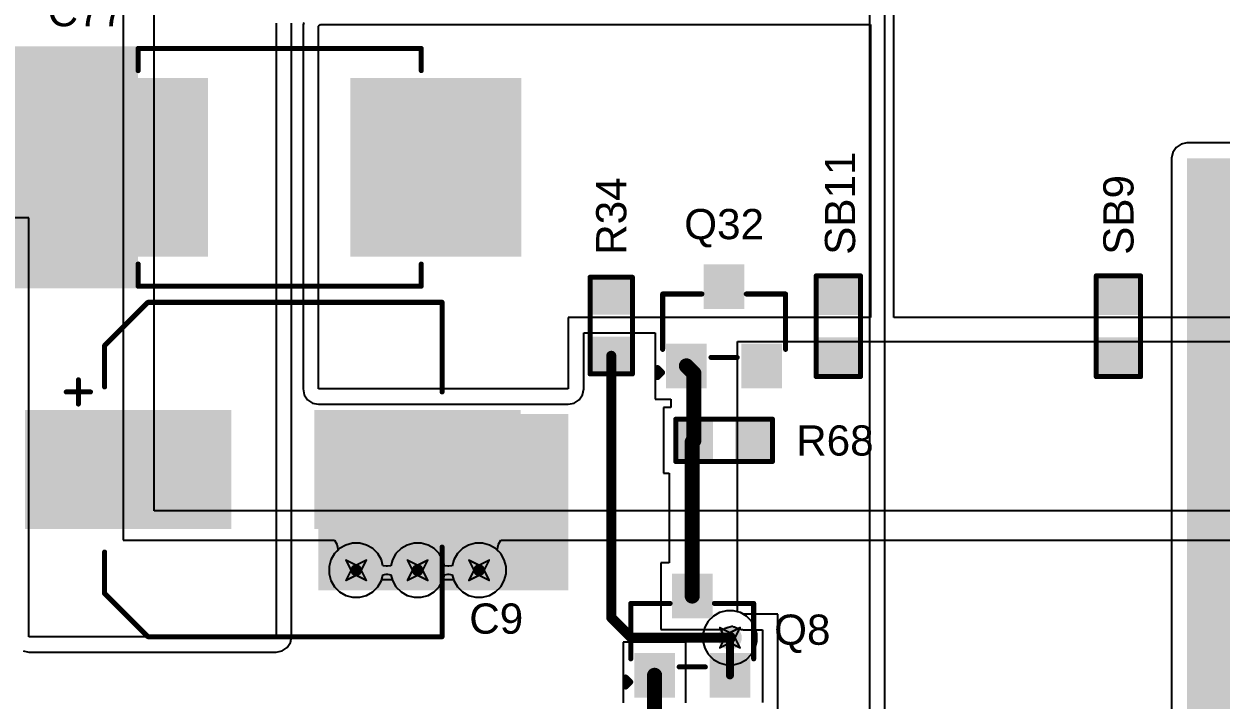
# Model space of a CAD drawing. Header units: inches. Extents: x -36 to 349, y -11 to 240.
# Drawn here: x 92.28 to 122.46, y 3.02 to 20.07 of the extents above; entities that cross this region are included whole.
import ezdxf

# ---------------------------------------------------------------- set-up
doc = ezdxf.new("R2010")
doc.units = ezdxf.units.IN
for name, color, linetype in [('Bottom Layer', 5, 'Continuous'), ('Drill Drawing', 1, 'Continuous'), ('Layer 1', 16, 'Continuous'), ('Layer 2', 76, 'Continuous'), ('Top Layer', 1, 'Continuous'), ('Top Overlay', 2, 'Continuous'), ('Top Paste', 8, 'Continuous'), ('Top Solder', 216, 'Continuous'), ('Via Holes', 16, 'Continuous')]:
    doc.layers.add(name, color=color, linetype=linetype)
doc.styles.add('Arial', font='', dxfattribs={"height": 0.2})
doc.styles.get('Arial').set_extended_font_data('Arial')

# ---------------------------------------------------------------- blocks, each defined once
blk = doc.blocks.new('SOT_23_113')
at = {"layer": 'Top Layer'}
for points in [[(-0.41, 1.46), (0.41, 1.46), (0.41, 0.54), (-0.41, 0.54)], [(-1.36, -0.54), (-0.54, -0.54), (-0.54, -1.46), (-1.36, -1.46)], [(0.54, -0.54), (1.36, -0.54), (1.36, -1.46), (0.54, -1.46)]]:
    blk.add_hatch(color=1, dxfattribs=at).paths.add_polyline_path(points)
at = {"layer": 'Top Paste'}
for points in [[(-0.41, 1.46), (0.41, 1.46), (0.41, 0.54), (-0.41, 0.54)], [(-1.36, -0.54), (-0.54, -0.54), (-0.54, -1.46), (-1.36, -1.46)], [(0.54, -0.54), (1.36, -0.54), (1.36, -1.46), (0.54, -1.46)]]:
    blk.add_hatch(color=8, dxfattribs=at).paths.add_polyline_path(points)
at = {"layer": 'Top Solder'}
for points in [[(-0.512, 1.562), (0.512, 1.562), (0.512, 0.438), (-0.512, 0.438)], [(-1.462, -0.438), (-0.438, -0.438), (-0.438, -1.562), (-1.462, -1.562)], [(0.438, -0.438), (1.462, -0.438), (1.462, -1.562), (0.438, -1.562)]]:
    blk.add_hatch(color=216, dxfattribs=at).paths.add_polyline_path(points)
at = {"layer": 'Top Overlay'}
for points in [[(-1.549, 0.813, 0.127, 0.127, 0), (-0.559, 0.813, 0.127, 0.127, 0)], [(-1.549, -0.584, 0.127, 0.127, 0), (-1.549, 0.813, 0.127, 0.127, 0)], [(0.559, 0.813, 0.127, 0.127, 0), (1.549, 0.813, 0.127, 0.127, 0)], [(1.549, -0.584, 0.127, 0.127, 0), (1.549, 0.813, 0.127, 0.127, 0)], [(-0.33, -0.787, 0.127, 0.127, 0), (0.33, -0.787, 0.127, 0.127, 0)], [(-1.676, -1.295, 0.127, 0.127, 0), (-1.676, -1.041, 0.127, 0.127, 0)], [(-1.676, -1.041, 0.127, 0.127, 0), (-1.549, -1.168, 0.127, 0.127, 0)], [(-1.676, -1.295, 0.127, 0.127, 0), (-1.549, -1.168, 0.127, 0.127, 0)]]:
    blk.add_lwpolyline(points, format="xyseb", dxfattribs=at)
for points in [[(-1.581, 0.813, 0.0635, 0.0635, 1), (-1.518, 0.813, 0.0635, 0.0635, 1)], [(-1.581, 0.813, 0.0635, 0.0635, 1), (-1.518, 0.813, 0.0635, 0.0635, 1)], [(-0.591, 0.813, 0.0635, 0.0635, 1), (-0.527, 0.813, 0.0635, 0.0635, 1)], [(0.527, 0.813, 0.0635, 0.0635, 1), (0.591, 0.813, 0.0635, 0.0635, 1)], [(1.518, 0.813, 0.0635, 0.0635, 1), (1.581, 0.813, 0.0635, 0.0635, 1)], [(1.518, 0.813, 0.0635, 0.0635, 1), (1.581, 0.813, 0.0635, 0.0635, 1)], [(-1.581, -0.584, 0.0635, 0.0635, 1), (-1.518, -0.584, 0.0635, 0.0635, 1)], [(1.518, -0.584, 0.0635, 0.0635, 1), (1.581, -0.584, 0.0635, 0.0635, 1)], [(-0.362, -0.787, 0.0635, 0.0635, 1), (-0.298, -0.787, 0.0635, 0.0635, 1)], [(0.298, -0.787, 0.0635, 0.0635, 1), (0.362, -0.787, 0.0635, 0.0635, 1)], [(-1.708, -1.041, 0.0635, 0.0635, 1), (-1.645, -1.041, 0.0635, 0.0635, 1)], [(-1.708, -1.041, 0.0635, 0.0635, 1), (-1.645, -1.041, 0.0635, 0.0635, 1)], [(-1.581, -1.168, 0.0635, 0.0635, 1), (-1.518, -1.168, 0.0635, 0.0635, 1)], [(-1.581, -1.168, 0.0635, 0.0635, 1), (-1.518, -1.168, 0.0635, 0.0635, 1)], [(-1.708, -1.295, 0.0635, 0.0635, 1), (-1.645, -1.295, 0.0635, 0.0635, 1)], [(-1.708, -1.295, 0.0635, 0.0635, 1), (-1.645, -1.295, 0.0635, 0.0635, 1)]]:
    blk.add_lwpolyline(points, format="xyseb", close=True, dxfattribs=at)
blk = doc.blocks.new('S______B______169')
at = {"layer": 'Top Layer'}
for points in [[(-1.143, -0.445), (-1.143, 0.445), (-0.381, 0.445), (-0.381, -0.445)], [(0.381, -0.445), (0.381, 0.445), (1.143, 0.445), (1.143, -0.445)]]:
    blk.add_hatch(color=1, dxfattribs=at).paths.add_polyline_path(points)
at = {"layer": 'Top Paste'}
for points in [[(-1.143, -0.445), (-1.143, 0.445), (-0.381, 0.445), (-0.381, -0.445)], [(0.381, -0.445), (0.381, 0.445), (1.143, 0.445), (1.143, -0.445)]]:
    blk.add_hatch(color=8, dxfattribs=at).paths.add_polyline_path(points)
at = {"layer": 'Top Solder'}
for points in [[(-1.245, -0.546), (-1.245, 0.546), (-0.279, 0.546), (-0.279, -0.546)], [(0.279, -0.546), (0.279, 0.546), (1.245, 0.546), (1.245, -0.546)]]:
    blk.add_hatch(color=216, dxfattribs=at).paths.add_polyline_path(points)
at = {"layer": 'Top Overlay'}
for points in [[(1.27, 0.559, 0.127, 0.127, 0), (-1.27, 0.559, 0.127, 0.127, 0)], [(-1.27, -0.559, 0.127, 0.127, 0), (-1.27, 0.559, 0.127, 0.127, 0)], [(1.27, -0.559, 0.127, 0.127, 0), (1.27, 0.559, 0.127, 0.127, 0)], [(1.27, -0.559, 0.127, 0.127, 0), (-1.27, -0.559, 0.127, 0.127, 0)]]:
    blk.add_lwpolyline(points, format="xyseb", dxfattribs=at)
for points in [[(-1.302, 0.559, 0.0635, 0.0635, 1), (-1.238, 0.559, 0.0635, 0.0635, 1)], [(-1.302, 0.559, 0.0635, 0.0635, 1), (-1.238, 0.559, 0.0635, 0.0635, 1)], [(1.238, 0.559, 0.0635, 0.0635, 1), (1.302, 0.559, 0.0635, 0.0635, 1)], [(1.238, 0.559, 0.0635, 0.0635, 1), (1.302, 0.559, 0.0635, 0.0635, 1)], [(-1.302, -0.559, 0.0635, 0.0635, 1), (-1.238, -0.559, 0.0635, 0.0635, 1)], [(-1.302, -0.559, 0.0635, 0.0635, 1), (-1.238, -0.559, 0.0635, 0.0635, 1)], [(1.238, -0.559, 0.0635, 0.0635, 1), (1.302, -0.559, 0.0635, 0.0635, 1)], [(1.238, -0.559, 0.0635, 0.0635, 1), (1.302, -0.559, 0.0635, 0.0635, 1)]]:
    blk.add_lwpolyline(points, format="xyseb", close=True, dxfattribs=at)
blk = doc.blocks.new('S______B______171')
at = {"layer": 'Top Layer'}
for points in [[(-1.143, -0.445), (-1.143, 0.445), (-0.381, 0.445), (-0.381, -0.445)], [(0.381, -0.445), (0.381, 0.445), (1.143, 0.445), (1.143, -0.445)]]:
    blk.add_hatch(color=1, dxfattribs=at).paths.add_polyline_path(points)
at = {"layer": 'Top Paste'}
for points in [[(-1.143, -0.445), (-1.143, 0.445), (-0.381, 0.445), (-0.381, -0.445)], [(0.381, -0.445), (0.381, 0.445), (1.143, 0.445), (1.143, -0.445)]]:
    blk.add_hatch(color=8, dxfattribs=at).paths.add_polyline_path(points)
at = {"layer": 'Top Solder'}
for points in [[(-1.245, -0.546), (-1.245, 0.546), (-0.279, 0.546), (-0.279, -0.546)], [(0.279, -0.546), (0.279, 0.546), (1.245, 0.546), (1.245, -0.546)]]:
    blk.add_hatch(color=216, dxfattribs=at).paths.add_polyline_path(points)
at = {"layer": 'Top Overlay'}
for points in [[(-1.27, 0.559, 0.127, 0.127, 0), (1.27, 0.559, 0.127, 0.127, 0)], [(-1.27, 0.559, 0.127, 0.127, 0), (-1.27, -0.559, 0.127, 0.127, 0)], [(1.27, 0.559, 0.127, 0.127, 0), (1.27, -0.559, 0.127, 0.127, 0)], [(-1.27, -0.559, 0.127, 0.127, 0), (1.27, -0.559, 0.127, 0.127, 0)]]:
    blk.add_lwpolyline(points, format="xyseb", dxfattribs=at)
for points in [[(-1.302, 0.559, 0.0635, 0.0635, 1), (-1.238, 0.559, 0.0635, 0.0635, 1)], [(-1.302, 0.559, 0.0635, 0.0635, 1), (-1.238, 0.559, 0.0635, 0.0635, 1)], [(1.238, 0.559, 0.0635, 0.0635, 1), (1.302, 0.559, 0.0635, 0.0635, 1)], [(1.238, 0.559, 0.0635, 0.0635, 1), (1.302, 0.559, 0.0635, 0.0635, 1)], [(-1.302, -0.559, 0.0635, 0.0635, 1), (-1.238, -0.559, 0.0635, 0.0635, 1)], [(-1.302, -0.559, 0.0635, 0.0635, 1), (-1.238, -0.559, 0.0635, 0.0635, 1)], [(1.238, -0.559, 0.0635, 0.0635, 1), (1.302, -0.559, 0.0635, 0.0635, 1)], [(1.238, -0.559, 0.0635, 0.0635, 1), (1.302, -0.559, 0.0635, 0.0635, 1)]]:
    blk.add_lwpolyline(points, format="xyseb", close=True, dxfattribs=at)
blk = doc.blocks.new('R___0603_238')
at = {"layer": 'Top Layer'}
for points in [[(-0.381, 0.445), (-0.381, -0.444), (-1.143, -0.444), (-1.143, 0.445)], [(1.143, 0.445), (1.143, -0.444), (0.381, -0.444), (0.381, 0.445)]]:
    blk.add_hatch(color=1, dxfattribs=at).paths.add_polyline_path(points)
at = {"layer": 'Top Paste'}
for points in [[(-0.381, 0.445), (-0.381, -0.444), (-1.143, -0.444), (-1.143, 0.445)], [(1.143, 0.445), (1.143, -0.444), (0.381, -0.444), (0.381, 0.445)]]:
    blk.add_hatch(color=8, dxfattribs=at).paths.add_polyline_path(points)
at = {"layer": 'Top Solder'}
for points in [[(-0.279, 0.546), (-0.279, -0.546), (-1.245, -0.546), (-1.245, 0.546)], [(1.245, 0.546), (1.245, -0.546), (0.279, -0.546), (0.279, 0.546)]]:
    blk.add_hatch(color=216, dxfattribs=at).paths.add_polyline_path(points)
at = {"layer": 'Top Overlay'}
for points in [[(-1.219, -0.533, 0.127, 0.127, 0), (-1.219, 0.533, 0.127, 0.127, 0)], [(-1.219, 0.533, 0.127, 0.127, 0), (1.219, 0.533, 0.127, 0.127, 0)], [(1.219, -0.533, 0.127, 0.127, 0), (1.219, 0.533, 0.127, 0.127, 0)], [(-1.219, -0.533, 0.127, 0.127, 0), (1.219, -0.533, 0.127, 0.127, 0)]]:
    blk.add_lwpolyline(points, format="xyseb", dxfattribs=at)
for points in [[(-1.251, 0.533, 0.0635, 0.0635, 1), (-1.187, 0.533, 0.0635, 0.0635, 1)], [(-1.251, 0.533, 0.0635, 0.0635, 1), (-1.187, 0.533, 0.0635, 0.0635, 1)], [(1.187, 0.533, 0.0635, 0.0635, 1), (1.251, 0.533, 0.0635, 0.0635, 1)], [(1.187, 0.533, 0.0635, 0.0635, 1), (1.251, 0.533, 0.0635, 0.0635, 1)], [(-1.251, -0.533, 0.0635, 0.0635, 1), (-1.187, -0.533, 0.0635, 0.0635, 1)], [(-1.251, -0.533, 0.0635, 0.0635, 1), (-1.187, -0.533, 0.0635, 0.0635, 1)], [(1.187, -0.533, 0.0635, 0.0635, 1), (1.251, -0.533, 0.0635, 0.0635, 1)], [(1.187, -0.533, 0.0635, 0.0635, 1), (1.251, -0.533, 0.0635, 0.0635, 1)]]:
    blk.add_lwpolyline(points, format="xyseb", close=True, dxfattribs=at)
blk = doc.blocks.new('R___0603_271')
at = {"layer": 'Top Layer'}
for points in [[(-0.381, 0.445), (-0.381, -0.444), (-1.143, -0.444), (-1.143, 0.445)], [(1.143, 0.445), (1.143, -0.444), (0.381, -0.444), (0.381, 0.445)]]:
    blk.add_hatch(color=1, dxfattribs=at).paths.add_polyline_path(points)
at = {"layer": 'Top Paste'}
for points in [[(-0.381, 0.445), (-0.381, -0.444), (-1.143, -0.444), (-1.143, 0.445)], [(1.143, 0.445), (1.143, -0.444), (0.381, -0.444), (0.381, 0.445)]]:
    blk.add_hatch(color=8, dxfattribs=at).paths.add_polyline_path(points)
at = {"layer": 'Top Solder'}
for points in [[(-0.279, 0.546), (-0.279, -0.546), (-1.245, -0.546), (-1.245, 0.546)], [(1.245, 0.546), (1.245, -0.546), (0.279, -0.546), (0.279, 0.546)]]:
    blk.add_hatch(color=216, dxfattribs=at).paths.add_polyline_path(points)
at = {"layer": 'Top Overlay'}
for points in [[(-1.219, 0.533, 0.127, 0.127, 0), (-1.219, -0.533, 0.127, 0.127, 0)], [(-1.219, 0.533, 0.127, 0.127, 0), (1.219, 0.533, 0.127, 0.127, 0)], [(1.219, 0.533, 0.127, 0.127, 0), (1.219, -0.533, 0.127, 0.127, 0)], [(-1.219, -0.533, 0.127, 0.127, 0), (1.219, -0.533, 0.127, 0.127, 0)]]:
    blk.add_lwpolyline(points, format="xyseb", dxfattribs=at)
for points in [[(-1.251, 0.533, 0.0635, 0.0635, 1), (-1.187, 0.533, 0.0635, 0.0635, 1)], [(-1.251, 0.533, 0.0635, 0.0635, 1), (-1.187, 0.533, 0.0635, 0.0635, 1)], [(1.187, 0.533, 0.0635, 0.0635, 1), (1.251, 0.533, 0.0635, 0.0635, 1)], [(1.187, 0.533, 0.0635, 0.0635, 1), (1.251, 0.533, 0.0635, 0.0635, 1)], [(-1.251, -0.533, 0.0635, 0.0635, 1), (-1.187, -0.533, 0.0635, 0.0635, 1)], [(-1.251, -0.533, 0.0635, 0.0635, 1), (-1.187, -0.533, 0.0635, 0.0635, 1)], [(1.187, -0.533, 0.0635, 0.0635, 1), (1.251, -0.533, 0.0635, 0.0635, 1)], [(1.187, -0.533, 0.0635, 0.0635, 1), (1.251, -0.533, 0.0635, 0.0635, 1)]]:
    blk.add_lwpolyline(points, format="xyseb", close=True, dxfattribs=at)
blk = doc.blocks.new('SOT_23_302')
at = {"layer": 'Top Layer'}
for points in [[(-0.41, 1.46), (0.41, 1.46), (0.41, 0.54), (-0.41, 0.54)], [(-1.36, -0.54), (-0.54, -0.54), (-0.54, -1.46), (-1.36, -1.46)], [(0.54, -0.54), (1.36, -0.54), (1.36, -1.46), (0.54, -1.46)]]:
    blk.add_hatch(color=1, dxfattribs=at).paths.add_polyline_path(points)
at = {"layer": 'Top Paste'}
for points in [[(-0.41, 1.46), (0.41, 1.46), (0.41, 0.54), (-0.41, 0.54)], [(-1.36, -0.54), (-0.54, -0.54), (-0.54, -1.46), (-1.36, -1.46)], [(0.54, -0.54), (1.36, -0.54), (1.36, -1.46), (0.54, -1.46)]]:
    blk.add_hatch(color=8, dxfattribs=at).paths.add_polyline_path(points)
at = {"layer": 'Top Solder'}
for points in [[(-0.512, 1.562), (0.512, 1.562), (0.512, 0.438), (-0.512, 0.438)], [(-1.462, -0.438), (-0.438, -0.438), (-0.438, -1.562), (-1.462, -1.562)], [(0.438, -0.438), (1.462, -0.438), (1.462, -1.562), (0.438, -1.562)]]:
    blk.add_hatch(color=216, dxfattribs=at).paths.add_polyline_path(points)
at = {"layer": 'Top Overlay'}
for points in [[(-1.549, 0.813, 0.127, 0.127, 0), (-0.559, 0.813, 0.127, 0.127, 0)], [(-1.549, -0.584, 0.127, 0.127, 0), (-1.549, 0.813, 0.127, 0.127, 0)], [(0.559, 0.813, 0.127, 0.127, 0), (1.549, 0.813, 0.127, 0.127, 0)], [(1.549, -0.584, 0.127, 0.127, 0), (1.549, 0.813, 0.127, 0.127, 0)], [(-0.33, -0.787, 0.127, 0.127, 0), (0.33, -0.787, 0.127, 0.127, 0)], [(-1.676, -1.295, 0.127, 0.127, 0), (-1.676, -1.041, 0.127, 0.127, 0)], [(-1.676, -1.041, 0.127, 0.127, 0), (-1.549, -1.168, 0.127, 0.127, 0)], [(-1.676, -1.295, 0.127, 0.127, 0), (-1.549, -1.168, 0.127, 0.127, 0)]]:
    blk.add_lwpolyline(points, format="xyseb", dxfattribs=at)
for points in [[(-1.581, 0.813, 0.0635, 0.0635, 1), (-1.518, 0.813, 0.0635, 0.0635, 1)], [(-1.581, 0.813, 0.0635, 0.0635, 1), (-1.518, 0.813, 0.0635, 0.0635, 1)], [(-0.591, 0.813, 0.0635, 0.0635, 1), (-0.527, 0.813, 0.0635, 0.0635, 1)], [(0.527, 0.813, 0.0635, 0.0635, 1), (0.591, 0.813, 0.0635, 0.0635, 1)], [(1.518, 0.813, 0.0635, 0.0635, 1), (1.581, 0.813, 0.0635, 0.0635, 1)], [(1.518, 0.813, 0.0635, 0.0635, 1), (1.581, 0.813, 0.0635, 0.0635, 1)], [(-1.581, -0.584, 0.0635, 0.0635, 1), (-1.518, -0.584, 0.0635, 0.0635, 1)], [(1.518, -0.584, 0.0635, 0.0635, 1), (1.581, -0.584, 0.0635, 0.0635, 1)], [(-0.362, -0.787, 0.0635, 0.0635, 1), (-0.298, -0.787, 0.0635, 0.0635, 1)], [(0.298, -0.787, 0.0635, 0.0635, 1), (0.362, -0.787, 0.0635, 0.0635, 1)], [(-1.708, -1.041, 0.0635, 0.0635, 1), (-1.645, -1.041, 0.0635, 0.0635, 1)], [(-1.708, -1.041, 0.0635, 0.0635, 1), (-1.645, -1.041, 0.0635, 0.0635, 1)], [(-1.581, -1.168, 0.0635, 0.0635, 1), (-1.518, -1.168, 0.0635, 0.0635, 1)], [(-1.581, -1.168, 0.0635, 0.0635, 1), (-1.518, -1.168, 0.0635, 0.0635, 1)], [(-1.708, -1.295, 0.0635, 0.0635, 1), (-1.645, -1.295, 0.0635, 0.0635, 1)], [(-1.708, -1.295, 0.0635, 0.0635, 1), (-1.645, -1.295, 0.0635, 0.0635, 1)]]:
    blk.add_lwpolyline(points, format="xyseb", close=True, dxfattribs=at)
blk = doc.blocks.new('SMC_388')
at = {"layer": 'Top Layer'}
for points in [[(-6, 2.15), (-1.9, 2.15), (-1.9, -2.15), (-6, -2.15)], [(1.9, 2.15), (6, 2.15), (6, -2.15), (1.9, -2.15)]]:
    blk.add_hatch(color=1, dxfattribs=at).paths.add_polyline_path(points)
at = {"layer": 'Top Overlay'}
for points in [[(-7.239, 2.235), (-3.556, 2.235), (-3.556, 3.048), (-7.239, 3.048)], [(-7.239, -2.261), (-6.096, -2.261), (-6.096, 2.261), (-7.239, 2.261)], [(-7.239, -3.048), (-3.556, -3.048), (-3.556, -2.235), (-7.239, -2.235)]]:
    blk.add_hatch(color=2, dxfattribs=at).paths.add_polyline_path(points)
at = {"layer": 'Top Paste'}
for points in [[(-6, 2.15), (-1.9, 2.15), (-1.9, -2.15), (-6, -2.15)], [(1.9, 2.15), (6, 2.15), (6, -2.15), (1.9, -2.15)]]:
    blk.add_hatch(color=8, dxfattribs=at).paths.add_polyline_path(points)
at = {"layer": 'Top Solder'}
for points in [[(-6.102, 2.252), (-1.798, 2.252), (-1.798, -2.252), (-6.102, -2.252)], [(1.798, 2.252), (6.102, 2.252), (6.102, -2.252), (1.798, -2.252)]]:
    blk.add_hatch(color=216, dxfattribs=at).paths.add_polyline_path(points)
at = {"layer": 'Top Overlay'}
for points in [[(-3.556, 2.438, 0.127, 0.127, 0), (-3.556, 2.997, 0.127, 0.127, 0)], [(-3.556, 2.997, 0.127, 0.127, 0), (3.581, 2.997, 0.127, 0.127, 0)], [(3.581, 2.438, 0.127, 0.127, 0), (3.581, 2.997, 0.127, 0.127, 0)], [(-3.556, -2.997, 0.127, 0.127, 0), (-3.556, -2.438, 0.127, 0.127, 0)], [(3.581, -2.997, 0.127, 0.127, 0), (3.581, -2.438, 0.127, 0.127, 0)], [(-3.556, -2.997, 0.127, 0.127, 0), (3.581, -2.997, 0.127, 0.127, 0)]]:
    blk.add_lwpolyline(points, format="xyseb", dxfattribs=at)
for points in [[(-3.588, 2.997, 0.0635, 0.0635, 1), (-3.524, 2.997, 0.0635, 0.0635, 1)], [(-3.588, 2.997, 0.0635, 0.0635, 1), (-3.524, 2.997, 0.0635, 0.0635, 1)], [(3.55, 2.997, 0.0635, 0.0635, 1), (3.613, 2.997, 0.0635, 0.0635, 1)], [(3.55, 2.997, 0.0635, 0.0635, 1), (3.613, 2.997, 0.0635, 0.0635, 1)], [(-3.588, 2.438, 0.0635, 0.0635, 1), (-3.524, 2.438, 0.0635, 0.0635, 1)], [(3.55, 2.438, 0.0635, 0.0635, 1), (3.613, 2.438, 0.0635, 0.0635, 1)], [(-3.588, -2.438, 0.0635, 0.0635, 1), (-3.524, -2.438, 0.0635, 0.0635, 1)], [(3.55, -2.438, 0.0635, 0.0635, 1), (3.613, -2.438, 0.0635, 0.0635, 1)], [(-3.588, -2.997, 0.0635, 0.0635, 1), (-3.524, -2.997, 0.0635, 0.0635, 1)], [(-3.588, -2.997, 0.0635, 0.0635, 1), (-3.524, -2.997, 0.0635, 0.0635, 1)], [(3.55, -2.997, 0.0635, 0.0635, 1), (3.613, -2.997, 0.0635, 0.0635, 1)], [(3.55, -2.997, 0.0635, 0.0635, 1), (3.613, -2.997, 0.0635, 0.0635, 1)]]:
    blk.add_lwpolyline(points, format="xyseb", close=True, dxfattribs=at)
blk = doc.blocks.new('UWX1E101MCL1GB__494')
at = {"layer": 'Top Layer'}
for points in [[(-1.15, 1.4), (-1.15, -1.4), (-6.15, -1.4), (-6.15, 1.4)], [(6.15, 1.4), (6.15, -1.4), (1.15, -1.4), (1.15, 1.4)]]:
    blk.add_hatch(color=1, dxfattribs=at).paths.add_polyline_path(points)
at = {"layer": 'Top Paste'}
for points in [[(-1.15, 1.4), (-1.15, -1.4), (-6.15, -1.4), (-6.15, 1.4)], [(6.15, 1.4), (6.15, -1.4), (1.15, -1.4), (1.15, 1.4)]]:
    blk.add_hatch(color=8, dxfattribs=at).paths.add_polyline_path(points)
at = {"layer": 'Top Solder'}
for points in [[(-1.048, 1.502), (-1.048, -1.502), (-6.252, -1.502), (-6.252, 1.502)], [(6.252, 1.502), (6.252, -1.502), (1.048, -1.502), (1.048, 1.502)]]:
    blk.add_hatch(color=216, dxfattribs=at).paths.add_polyline_path(points)
at = {"layer": 'Top Overlay'}
for points in [[(-4.242, 3.124, 0.127, 0.127, 0), (-3.15, 4.216, 0.127, 0.127, 0)], [(-3.15, 4.216, 0.127, 0.127, 0), (4.267, 4.216, 0.127, 0.127, 0)], [(4.267, 1.956, 0.127, 0.127, 0), (4.267, 4.216, 0.127, 0.127, 0)], [(-4.242, 2.083, 0.127, 0.127, 0), (-4.242, 3.124, 0.127, 0.127, 0)], [(-4.902, 1.651, 0.127, 0.127, 0), (-4.902, 2.261, 0.127, 0.127, 0)], [(-5.207, 1.956, 0.127, 0.127, 0), (-4.597, 1.956, 0.127, 0.127, 0)], [(-4.242, -3.124, 0.127, 0.127, 0), (-4.242, -2.083, 0.127, 0.127, 0)], [(4.267, -4.216, 0.127, 0.127, 0), (4.267, -1.956, 0.127, 0.127, 0)], [(-4.242, -3.124, 0.127, 0.127, 0), (-3.15, -4.216, 0.127, 0.127, 0)], [(-3.15, -4.216, 0.127, 0.127, 0), (4.267, -4.216, 0.127, 0.127, 0)]]:
    blk.add_lwpolyline(points, format="xyseb", dxfattribs=at)
for points in [[(-3.181, 4.216, 0.0635, 0.0635, 1), (-3.118, 4.216, 0.0635, 0.0635, 1)], [(-3.181, 4.216, 0.0635, 0.0635, 1), (-3.118, 4.216, 0.0635, 0.0635, 1)], [(4.235, 4.216, 0.0635, 0.0635, 1), (4.299, 4.216, 0.0635, 0.0635, 1)], [(4.235, 4.216, 0.0635, 0.0635, 1), (4.299, 4.216, 0.0635, 0.0635, 1)], [(-4.274, 3.124, 0.0635, 0.0635, 1), (-4.21, 3.124, 0.0635, 0.0635, 1)], [(-4.274, 3.124, 0.0635, 0.0635, 1), (-4.21, 3.124, 0.0635, 0.0635, 1)], [(-4.934, 2.261, 0.0635, 0.0635, 1), (-4.87, 2.261, 0.0635, 0.0635, 1)], [(-4.274, 2.083, 0.0635, 0.0635, 1), (-4.21, 2.083, 0.0635, 0.0635, 1)], [(-5.239, 1.956, 0.0635, 0.0635, 1), (-5.175, 1.956, 0.0635, 0.0635, 1)], [(-4.629, 1.956, 0.0635, 0.0635, 1), (-4.566, 1.956, 0.0635, 0.0635, 1)], [(4.235, 1.956, 0.0635, 0.0635, 1), (4.299, 1.956, 0.0635, 0.0635, 1)], [(-4.934, 1.651, 0.0635, 0.0635, 1), (-4.87, 1.651, 0.0635, 0.0635, 1)], [(-4.274, -2.083, 0.0635, 0.0635, 1), (-4.21, -2.083, 0.0635, 0.0635, 1)], [(4.235, -1.956, 0.0635, 0.0635, 1), (4.299, -1.956, 0.0635, 0.0635, 1)], [(-4.274, -3.124, 0.0635, 0.0635, 1), (-4.21, -3.124, 0.0635, 0.0635, 1)], [(-4.274, -3.124, 0.0635, 0.0635, 1), (-4.21, -3.124, 0.0635, 0.0635, 1)], [(-3.181, -4.216, 0.0635, 0.0635, 1), (-3.118, -4.216, 0.0635, 0.0635, 1)], [(-3.181, -4.216, 0.0635, 0.0635, 1), (-3.118, -4.216, 0.0635, 0.0635, 1)], [(4.235, -4.216, 0.0635, 0.0635, 1), (4.299, -4.216, 0.0635, 0.0635, 1)], [(4.235, -4.216, 0.0635, 0.0635, 1), (4.299, -4.216, 0.0635, 0.0635, 1)]]:
    blk.add_lwpolyline(points, format="xyseb", close=True, dxfattribs=at)

msp = doc.modelspace()

# ---------------------------------------------------------------- hatches: boundary and pattern name
at = {"layer": 'Bottom Layer'}
for points in [[(121.599, -10.592), (134.35, -10.592), (134.35, 16.688), (121.599, 16.688)], [(121.599, 8.576), (140.877, 8.576), (140.877, 16.688), (121.599, 16.688)]]:
    msp.add_hatch(color=5, dxfattribs=at).paths.add_polyline_path(points)
h = msp.add_hatch(color=5, dxfattribs=at)
edge = h.paths.add_edge_path()
edge.add_arc((100.654, 6.299), 0.3, 0, 360)
h = msp.add_hatch(color=5, dxfattribs=at)
edge = h.paths.add_edge_path()
edge.add_arc((102.203, 6.299), 0.3, 0, 360)
h = msp.add_hatch(color=5, dxfattribs=at)
edge = h.paths.add_edge_path()
edge.add_arc((103.753, 6.299), 0.3, 0, 360)
h = msp.add_hatch(color=5, dxfattribs=at)
edge = h.paths.add_edge_path()
edge.add_arc((110.077, 4.597), 0.3, 0, 360)
at = {"layer": 'Layer 1'}
h = msp.add_hatch(color=16, dxfattribs=at)
edge = h.paths.add_edge_path()
edge.add_arc((100.654, 6.299), 0.3, 0, 360)
h = msp.add_hatch(color=16, dxfattribs=at)
edge = h.paths.add_edge_path()
edge.add_arc((102.203, 6.299), 0.3, 0, 360)
h = msp.add_hatch(color=16, dxfattribs=at)
edge = h.paths.add_edge_path()
edge.add_arc((103.753, 6.299), 0.3, 0, 360)
h = msp.add_hatch(color=16, dxfattribs=at)
edge = h.paths.add_edge_path()
edge.add_arc((110.077, 4.597), 0.3, 0, 360)
at = {"layer": 'Layer 2'}
h = msp.add_hatch(color=76, dxfattribs=at)
edge = h.paths.add_edge_path()
edge.add_arc((100.654, 6.299), 0.3, 0, 360)
h = msp.add_hatch(color=76, dxfattribs=at)
edge = h.paths.add_edge_path()
edge.add_arc((102.203, 6.299), 0.3, 0, 360)
h = msp.add_hatch(color=76, dxfattribs=at)
edge = h.paths.add_edge_path()
edge.add_arc((103.753, 6.299), 0.3, 0, 360)
h = msp.add_hatch(color=76, dxfattribs=at)
edge = h.paths.add_edge_path()
edge.add_arc((110.077, 4.597), 0.3, 0, 360)
at = {"layer": 'Top Layer'}
msp.add_hatch(color=1, dxfattribs=at).paths.add_polyline_path([(99.703, 5.791), (106.003, 5.791), (106.003, 10.239), (99.703, 10.239)])
h = msp.add_hatch(color=1, dxfattribs=at)
edge = h.paths.add_edge_path()
edge.add_arc((100.654, 6.299), 0.3, 0, 360)
h = msp.add_hatch(color=1, dxfattribs=at)
edge = h.paths.add_edge_path()
edge.add_arc((102.203, 6.299), 0.3, 0, 360)
h = msp.add_hatch(color=1, dxfattribs=at)
edge = h.paths.add_edge_path()
edge.add_arc((103.753, 6.299), 0.3, 0, 360)
h = msp.add_hatch(color=1, dxfattribs=at)
edge = h.paths.add_edge_path()
edge.add_arc((110.077, 4.597), 0.3, 0, 360)
at = {"layer": 'Via Holes'}
h = msp.add_hatch(color=7, dxfattribs=at)
edge = h.paths.add_edge_path()
edge.add_arc((100.654, 6.299), 0.15, 0, 360)
h = msp.add_hatch(color=7, dxfattribs=at)
edge = h.paths.add_edge_path()
edge.add_arc((102.203, 6.299), 0.15, 0, 360)
h = msp.add_hatch(color=7, dxfattribs=at)
edge = h.paths.add_edge_path()
edge.add_arc((103.753, 6.299), 0.15, 0, 360)
h = msp.add_hatch(color=7, dxfattribs=at)
edge = h.paths.add_edge_path()
edge.add_arc((110.077, 4.597), 0.15, 0, 360)

# ---------------------------------------------------------------- linework, layer by layer
at = {"layer": 'Bottom Layer'}
for p, q in [((113.598, 32.334), (113.598, 1.041)), ((113.986, 1.041), (113.986, 32.334)), ((121.324, 16.963), (121.24, 16.836)), ((121.45, 17.047), (121.324, 16.963)), ((121.599, 17.076), (121.45, 17.047)), ((140.877, 17.076), (121.599, 17.076)), ((121.24, 16.836), (121.21, 16.688)), ((121.21, 16.688), (121.21, 8.576)), ((121.21, 8.576), (121.21, -10.592)), ((100.564, 6.98), (100.391, 6.934)), ((100.744, 6.98), (100.564, 6.98)), ((100.917, 6.934), (100.744, 6.98)), ((102.114, 6.98), (101.94, 6.934)), ((102.293, 6.98), (102.114, 6.98)), ((102.466, 6.934), (102.293, 6.98)), ((103.663, 6.98), (103.49, 6.934)), ((103.842, 6.98), (103.663, 6.98)), ((104.016, 6.934), (103.842, 6.98)), ((100.109, 6.717), (100.019, 6.562)), ((100.236, 6.844), (100.109, 6.717)), ((100.391, 6.934), (100.236, 6.844)), ((101.072, 6.844), (100.917, 6.934)), ((101.199, 6.717), (101.072, 6.844)), ((101.289, 6.562), (101.199, 6.717)), ((101.658, 6.717), (101.569, 6.562)), ((101.785, 6.844), (101.658, 6.717)), ((101.94, 6.934), (101.785, 6.844)), ((102.621, 6.844), (102.466, 6.934)), ((102.748, 6.717), (102.621, 6.844)), ((102.838, 6.562), (102.748, 6.717)), ((103.208, 6.717), (103.118, 6.562)), ((103.335, 6.844), (103.208, 6.717)), ((103.49, 6.934), (103.335, 6.844)), ((104.171, 6.844), (104.016, 6.934)), ((104.298, 6.717), (104.171, 6.844)), ((104.387, 6.562), (104.298, 6.717)), ((100.019, 6.562), (99.973, 6.389)), ((99.973, 6.389), (99.973, 6.21)), ((101.329, 6.412), (101.289, 6.562)), ((101.413, 6.402), (101.329, 6.412)), ((101.445, 6.402), (101.413, 6.402)), ((101.528, 6.412), (101.445, 6.402)), ((101.569, 6.562), (101.528, 6.412)), ((102.878, 6.412), (102.838, 6.562)), ((102.962, 6.402), (102.878, 6.412)), ((102.994, 6.402), (102.962, 6.402)), ((103.078, 6.412), (102.994, 6.402)), ((103.118, 6.562), (103.078, 6.412)), ((104.434, 6.389), (104.387, 6.562)), ((104.434, 6.21), (104.434, 6.389)), ((99.973, 6.21), (100.019, 6.036)), ((100.019, 6.036), (100.109, 5.881)), ((101.199, 5.881), (101.289, 6.036)), ((101.289, 6.036), (101.329, 6.187)), ((101.329, 6.187), (101.413, 6.197)), ((101.413, 6.197), (101.445, 6.197)), ((101.445, 6.197), (101.528, 6.187)), ((101.528, 6.187), (101.569, 6.036)), ((101.569, 6.036), (101.658, 5.881)), ((102.748, 5.881), (102.838, 6.036)), ((102.838, 6.036), (102.878, 6.187)), ((102.878, 6.187), (102.962, 6.197)), ((102.962, 6.197), (102.994, 6.197)), ((102.994, 6.197), (103.078, 6.187)), ((103.078, 6.187), (103.118, 6.036)), ((103.118, 6.036), (103.208, 5.881)), ((104.298, 5.881), (104.387, 6.036)), ((104.387, 6.036), (104.434, 6.21)), ((100.109, 5.881), (100.236, 5.754)), ((100.236, 5.754), (100.391, 5.665)), ((100.917, 5.665), (101.072, 5.754)), ((101.072, 5.754), (101.199, 5.881)), ((101.658, 5.881), (101.785, 5.754)), ((101.785, 5.754), (101.94, 5.665)), ((102.466, 5.665), (102.621, 5.754)), ((102.621, 5.754), (102.748, 5.881)), ((103.208, 5.881), (103.335, 5.754)), ((103.335, 5.754), (103.49, 5.665)), ((104.016, 5.665), (104.171, 5.754)), ((104.171, 5.754), (104.298, 5.881)), ((100.391, 5.665), (100.564, 5.618)), ((100.564, 5.618), (100.744, 5.618)), ((100.744, 5.618), (100.917, 5.665)), ((101.94, 5.665), (102.114, 5.618)), ((102.114, 5.618), (102.293, 5.618)), ((102.293, 5.618), (102.466, 5.665)), ((103.49, 5.665), (103.663, 5.618)), ((103.663, 5.618), (103.842, 5.618)), ((103.842, 5.618), (104.016, 5.665)), ((109.659, 5.142), (109.532, 5.016)), ((109.815, 5.232), (109.659, 5.142)), ((109.988, 5.278), (109.815, 5.232)), ((110.167, 5.278), (109.988, 5.278)), ((110.34, 5.232), (110.167, 5.278)), ((110.496, 5.142), (110.34, 5.232)), ((110.622, 5.016), (110.496, 5.142)), ((109.443, 4.86), (109.396, 4.687)), ((109.532, 5.016), (109.443, 4.86)), ((110.712, 4.86), (110.622, 5.016)), ((110.758, 4.687), (110.712, 4.86)), ((109.396, 4.687), (109.396, 4.508)), ((110.758, 4.508), (110.758, 4.687)), ((109.396, 4.508), (109.443, 4.335)), ((109.443, 4.335), (109.532, 4.179)), ((110.622, 4.179), (110.712, 4.335)), ((110.712, 4.335), (110.758, 4.508)), ((109.532, 4.179), (109.659, 4.052)), ((109.659, 4.052), (109.815, 3.963)), ((109.815, 3.963), (109.988, 3.916)), ((110.167, 3.916), (110.34, 3.963)), ((110.34, 3.963), (110.496, 4.052)), ((110.496, 4.052), (110.622, 4.179)), ((109.988, 3.916), (110.167, 3.916))]:
    msp.add_line(p, q, dxfattribs=at)
at = {"layer": 'Drill Drawing'}
for points in [[(100.4, 6.553, 0.0508, 0.0508, 0), (100.654, 6.426, 0.0508, 0.0508, 0)], [(100.4, 6.553, 0.0508, 0.0508, 0), (100.527, 6.299, 0.0508, 0.0508, 0)], [(100.654, 6.426, 0.0508, 0.0508, 0), (100.908, 6.553, 0.0508, 0.0508, 0)], [(100.781, 6.299, 0.0508, 0.0508, 0), (100.908, 6.553, 0.0508, 0.0508, 0)], [(101.949, 6.553, 0.0508, 0.0508, 0), (102.203, 6.426, 0.0508, 0.0508, 0)], [(101.949, 6.553, 0.0508, 0.0508, 0), (102.076, 6.299, 0.0508, 0.0508, 0)], [(102.203, 6.426, 0.0508, 0.0508, 0), (102.457, 6.553, 0.0508, 0.0508, 0)], [(102.33, 6.299, 0.0508, 0.0508, 0), (102.457, 6.553, 0.0508, 0.0508, 0)], [(103.499, 6.553, 0.0508, 0.0508, 0), (103.753, 6.426, 0.0508, 0.0508, 0)], [(103.499, 6.553, 0.0508, 0.0508, 0), (103.626, 6.299, 0.0508, 0.0508, 0)], [(103.753, 6.426, 0.0508, 0.0508, 0), (104.007, 6.553, 0.0508, 0.0508, 0)], [(103.88, 6.299, 0.0508, 0.0508, 0), (104.007, 6.553, 0.0508, 0.0508, 0)], [(100.4, 6.045, 0.0508, 0.0508, 0), (100.527, 6.299, 0.0508, 0.0508, 0)], [(100.4, 6.045, 0.0508, 0.0508, 0), (100.654, 6.172, 0.0508, 0.0508, 0)], [(100.654, 6.172, 0.0508, 0.0508, 0), (100.908, 6.045, 0.0508, 0.0508, 0)], [(100.781, 6.299, 0.0508, 0.0508, 0), (100.908, 6.045, 0.0508, 0.0508, 0)], [(101.949, 6.045, 0.0508, 0.0508, 0), (102.076, 6.299, 0.0508, 0.0508, 0)], [(101.949, 6.045, 0.0508, 0.0508, 0), (102.203, 6.172, 0.0508, 0.0508, 0)], [(102.203, 6.172, 0.0508, 0.0508, 0), (102.457, 6.045, 0.0508, 0.0508, 0)], [(102.33, 6.299, 0.0508, 0.0508, 0), (102.457, 6.045, 0.0508, 0.0508, 0)], [(103.499, 6.045, 0.0508, 0.0508, 0), (103.626, 6.299, 0.0508, 0.0508, 0)], [(103.499, 6.045, 0.0508, 0.0508, 0), (103.753, 6.172, 0.0508, 0.0508, 0)], [(103.753, 6.172, 0.0508, 0.0508, 0), (104.007, 6.045, 0.0508, 0.0508, 0)], [(103.88, 6.299, 0.0508, 0.0508, 0), (104.007, 6.045, 0.0508, 0.0508, 0)], [(109.823, 4.851, 0.0508, 0.0508, 0), (110.077, 4.724, 0.0508, 0.0508, 0)], [(109.823, 4.851, 0.0508, 0.0508, 0), (109.95, 4.597, 0.0508, 0.0508, 0)], [(110.077, 4.724, 0.0508, 0.0508, 0), (110.331, 4.851, 0.0508, 0.0508, 0)], [(110.204, 4.597, 0.0508, 0.0508, 0), (110.331, 4.851, 0.0508, 0.0508, 0)], [(109.823, 4.343, 0.0508, 0.0508, 0), (109.95, 4.597, 0.0508, 0.0508, 0)], [(110.204, 4.597, 0.0508, 0.0508, 0), (110.331, 4.343, 0.0508, 0.0508, 0)], [(109.823, 4.343, 0.0508, 0.0508, 0), (110.077, 4.47, 0.0508, 0.0508, 0)], [(110.077, 4.47, 0.0508, 0.0508, 0), (110.331, 4.343, 0.0508, 0.0508, 0)]]:
    msp.add_lwpolyline(points, format="xyseb", dxfattribs=at)
for points in [[(100.387, 6.553, 0.0254, 0.0254, 1), (100.413, 6.553, 0.0254, 0.0254, 1)], [(100.387, 6.553, 0.0254, 0.0254, 1), (100.413, 6.553, 0.0254, 0.0254, 1)], [(100.641, 6.426, 0.0254, 0.0254, 1), (100.667, 6.426, 0.0254, 0.0254, 1)], [(100.641, 6.426, 0.0254, 0.0254, 1), (100.667, 6.426, 0.0254, 0.0254, 1)], [(100.895, 6.553, 0.0254, 0.0254, 1), (100.921, 6.553, 0.0254, 0.0254, 1)], [(100.895, 6.553, 0.0254, 0.0254, 1), (100.921, 6.553, 0.0254, 0.0254, 1)], [(101.937, 6.553, 0.0254, 0.0254, 1), (101.962, 6.553, 0.0254, 0.0254, 1)], [(101.937, 6.553, 0.0254, 0.0254, 1), (101.962, 6.553, 0.0254, 0.0254, 1)], [(102.191, 6.426, 0.0254, 0.0254, 1), (102.216, 6.426, 0.0254, 0.0254, 1)], [(102.191, 6.426, 0.0254, 0.0254, 1), (102.216, 6.426, 0.0254, 0.0254, 1)], [(102.445, 6.553, 0.0254, 0.0254, 1), (102.47, 6.553, 0.0254, 0.0254, 1)], [(102.445, 6.553, 0.0254, 0.0254, 1), (102.47, 6.553, 0.0254, 0.0254, 1)], [(103.486, 6.553, 0.0254, 0.0254, 1), (103.511, 6.553, 0.0254, 0.0254, 1)], [(103.486, 6.553, 0.0254, 0.0254, 1), (103.511, 6.553, 0.0254, 0.0254, 1)], [(103.74, 6.426, 0.0254, 0.0254, 1), (103.765, 6.426, 0.0254, 0.0254, 1)], [(103.74, 6.426, 0.0254, 0.0254, 1), (103.765, 6.426, 0.0254, 0.0254, 1)], [(103.994, 6.553, 0.0254, 0.0254, 1), (104.019, 6.553, 0.0254, 0.0254, 1)], [(103.994, 6.553, 0.0254, 0.0254, 1), (104.019, 6.553, 0.0254, 0.0254, 1)], [(100.387, 6.045, 0.0254, 0.0254, 1), (100.413, 6.045, 0.0254, 0.0254, 1)], [(100.387, 6.045, 0.0254, 0.0254, 1), (100.413, 6.045, 0.0254, 0.0254, 1)], [(100.514, 6.299, 0.0254, 0.0254, 1), (100.54, 6.299, 0.0254, 0.0254, 1)], [(100.514, 6.299, 0.0254, 0.0254, 1), (100.54, 6.299, 0.0254, 0.0254, 1)], [(100.641, 6.172, 0.0254, 0.0254, 1), (100.667, 6.172, 0.0254, 0.0254, 1)], [(100.641, 6.172, 0.0254, 0.0254, 1), (100.667, 6.172, 0.0254, 0.0254, 1)], [(100.768, 6.299, 0.0254, 0.0254, 1), (100.794, 6.299, 0.0254, 0.0254, 1)], [(100.768, 6.299, 0.0254, 0.0254, 1), (100.794, 6.299, 0.0254, 0.0254, 1)], [(100.895, 6.045, 0.0254, 0.0254, 1), (100.921, 6.045, 0.0254, 0.0254, 1)], [(100.895, 6.045, 0.0254, 0.0254, 1), (100.921, 6.045, 0.0254, 0.0254, 1)], [(101.937, 6.045, 0.0254, 0.0254, 1), (101.962, 6.045, 0.0254, 0.0254, 1)], [(101.937, 6.045, 0.0254, 0.0254, 1), (101.962, 6.045, 0.0254, 0.0254, 1)], [(102.064, 6.299, 0.0254, 0.0254, 1), (102.089, 6.299, 0.0254, 0.0254, 1)], [(102.064, 6.299, 0.0254, 0.0254, 1), (102.089, 6.299, 0.0254, 0.0254, 1)], [(102.191, 6.172, 0.0254, 0.0254, 1), (102.216, 6.172, 0.0254, 0.0254, 1)], [(102.191, 6.172, 0.0254, 0.0254, 1), (102.216, 6.172, 0.0254, 0.0254, 1)], [(102.318, 6.299, 0.0254, 0.0254, 1), (102.343, 6.299, 0.0254, 0.0254, 1)], [(102.318, 6.299, 0.0254, 0.0254, 1), (102.343, 6.299, 0.0254, 0.0254, 1)], [(102.445, 6.045, 0.0254, 0.0254, 1), (102.47, 6.045, 0.0254, 0.0254, 1)], [(102.445, 6.045, 0.0254, 0.0254, 1), (102.47, 6.045, 0.0254, 0.0254, 1)], [(103.486, 6.045, 0.0254, 0.0254, 1), (103.511, 6.045, 0.0254, 0.0254, 1)], [(103.486, 6.045, 0.0254, 0.0254, 1), (103.511, 6.045, 0.0254, 0.0254, 1)], [(103.613, 6.299, 0.0254, 0.0254, 1), (103.638, 6.299, 0.0254, 0.0254, 1)], [(103.613, 6.299, 0.0254, 0.0254, 1), (103.638, 6.299, 0.0254, 0.0254, 1)], [(103.74, 6.172, 0.0254, 0.0254, 1), (103.765, 6.172, 0.0254, 0.0254, 1)], [(103.74, 6.172, 0.0254, 0.0254, 1), (103.765, 6.172, 0.0254, 0.0254, 1)], [(103.867, 6.299, 0.0254, 0.0254, 1), (103.892, 6.299, 0.0254, 0.0254, 1)], [(103.867, 6.299, 0.0254, 0.0254, 1), (103.892, 6.299, 0.0254, 0.0254, 1)], [(103.994, 6.045, 0.0254, 0.0254, 1), (104.019, 6.045, 0.0254, 0.0254, 1)], [(103.994, 6.045, 0.0254, 0.0254, 1), (104.019, 6.045, 0.0254, 0.0254, 1)], [(109.811, 4.851, 0.0254, 0.0254, 1), (109.836, 4.851, 0.0254, 0.0254, 1)], [(109.811, 4.851, 0.0254, 0.0254, 1), (109.836, 4.851, 0.0254, 0.0254, 1)], [(110.319, 4.851, 0.0254, 0.0254, 1), (110.344, 4.851, 0.0254, 0.0254, 1)], [(110.319, 4.851, 0.0254, 0.0254, 1), (110.344, 4.851, 0.0254, 0.0254, 1)], [(109.938, 4.597, 0.0254, 0.0254, 1), (109.963, 4.597, 0.0254, 0.0254, 1)], [(109.938, 4.597, 0.0254, 0.0254, 1), (109.963, 4.597, 0.0254, 0.0254, 1)], [(110.065, 4.724, 0.0254, 0.0254, 1), (110.09, 4.724, 0.0254, 0.0254, 1)], [(110.065, 4.724, 0.0254, 0.0254, 1), (110.09, 4.724, 0.0254, 0.0254, 1)], [(110.192, 4.597, 0.0254, 0.0254, 1), (110.217, 4.597, 0.0254, 0.0254, 1)], [(110.192, 4.597, 0.0254, 0.0254, 1), (110.217, 4.597, 0.0254, 0.0254, 1)], [(109.811, 4.343, 0.0254, 0.0254, 1), (109.836, 4.343, 0.0254, 0.0254, 1)], [(109.811, 4.343, 0.0254, 0.0254, 1), (109.836, 4.343, 0.0254, 0.0254, 1)], [(110.065, 4.47, 0.0254, 0.0254, 1), (110.09, 4.47, 0.0254, 0.0254, 1)], [(110.065, 4.47, 0.0254, 0.0254, 1), (110.09, 4.47, 0.0254, 0.0254, 1)], [(110.319, 4.343, 0.0254, 0.0254, 1), (110.344, 4.343, 0.0254, 0.0254, 1)], [(110.319, 4.343, 0.0254, 0.0254, 1), (110.344, 4.343, 0.0254, 0.0254, 1)]]:
    msp.add_lwpolyline(points, format="xyseb", close=True, dxfattribs=at)
at = {"layer": 'Layer 2'}
for p, q in [((95.564, 7.793), (95.564, 27.559)), ((94.776, 24.109), (94.776, 7.061)), ((153.962, 7.793), (95.564, 7.793)), ((94.776, 7.061), (100.107, 7.061)), ((100.107, 7.061), (100.168, 6.958)), ((100.168, 6.958), (100.199, 6.807)), ((104.208, 6.807), (104.239, 6.958)), ((104.239, 6.958), (104.3, 7.061)), ((104.3, 7.061), (153.232, 7.061)), ((100.109, 6.717), (100.019, 6.562)), ((100.199, 6.807), (100.109, 6.717)), ((104.298, 6.717), (104.208, 6.807)), ((104.387, 6.562), (104.298, 6.717)), ((100.019, 6.562), (99.973, 6.389)), ((99.973, 6.389), (99.973, 6.21)), ((104.434, 6.389), (104.387, 6.562)), ((104.434, 6.21), (104.434, 6.389)), ((99.973, 6.21), (100.019, 6.036)), ((100.019, 6.036), (100.109, 5.881)), ((101.199, 5.881), (101.289, 6.036)), ((101.289, 6.036), (101.297, 6.069)), ((101.297, 6.069), (101.56, 6.069)), ((101.56, 6.069), (101.569, 6.036)), ((101.569, 6.036), (101.658, 5.881)), ((102.748, 5.881), (102.838, 6.036)), ((102.838, 6.036), (102.847, 6.069)), ((102.847, 6.069), (103.11, 6.069)), ((103.11, 6.069), (103.118, 6.036)), ((103.118, 6.036), (103.208, 5.881)), ((104.298, 5.881), (104.387, 6.036)), ((104.387, 6.036), (104.434, 6.21)), ((100.109, 5.881), (100.236, 5.754)), ((100.236, 5.754), (100.391, 5.665)), ((100.917, 5.665), (101.072, 5.754)), ((101.072, 5.754), (101.199, 5.881)), ((101.658, 5.881), (101.785, 5.754)), ((101.785, 5.754), (101.94, 5.665)), ((102.466, 5.665), (102.621, 5.754)), ((102.621, 5.754), (102.748, 5.881)), ((103.208, 5.881), (103.335, 5.754)), ((103.335, 5.754), (103.49, 5.665)), ((104.016, 5.665), (104.171, 5.754)), ((104.171, 5.754), (104.298, 5.881)), ((100.391, 5.665), (100.564, 5.618)), ((100.564, 5.618), (100.744, 5.618)), ((100.744, 5.618), (100.917, 5.665)), ((101.94, 5.665), (102.114, 5.618)), ((102.114, 5.618), (102.293, 5.618)), ((102.293, 5.618), (102.466, 5.665)), ((103.49, 5.665), (103.663, 5.618)), ((103.663, 5.618), (103.842, 5.618)), ((103.842, 5.618), (104.016, 5.665)), ((109.659, 5.142), (109.532, 5.016)), ((109.815, 5.232), (109.659, 5.142)), ((109.988, 5.278), (109.815, 5.232)), ((110.167, 5.278), (109.988, 5.278)), ((110.34, 5.232), (110.167, 5.278)), ((110.496, 5.142), (110.34, 5.232)), ((110.622, 5.016), (110.496, 5.142)), ((109.443, 4.86), (109.396, 4.687)), ((109.532, 5.016), (109.443, 4.86)), ((110.712, 4.86), (110.622, 5.016)), ((110.758, 4.687), (110.712, 4.86)), ((109.396, 4.687), (109.396, 4.508)), ((110.758, 4.508), (110.758, 4.687)), ((109.396, 4.508), (109.443, 4.335)), ((109.443, 4.335), (109.532, 4.179)), ((110.622, 4.179), (110.712, 4.335)), ((110.712, 4.335), (110.758, 4.508)), ((109.532, 4.179), (109.659, 4.052)), ((109.659, 4.052), (109.815, 3.963)), ((109.815, 3.963), (109.988, 3.916)), ((110.167, 3.916), (110.34, 3.963)), ((110.34, 3.963), (110.496, 4.052)), ((110.496, 4.052), (110.622, 4.179)), ((109.988, 3.916), (110.167, 3.916))]:
    msp.add_line(p, q, dxfattribs=at)
at = {"layer": 'Top Layer'}
for p, q in [((114.207, 12.675), (114.207, 28.841)), ((98.637, 20.091), (98.637, 4.623)), ((99.026, 4.623), (99.026, 20.091)), ((99.319, 20.035), (99.315, 20.016)), ((99.315, 20.016), (99.315, 10.871)), ((99.333, 20.109), (99.317, 20.054)), ((99.317, 20.054), (99.319, 20.035)), ((99.703, 20.016), (99.755, 20.059)), ((99.703, 10.871), (99.703, 20.016)), ((99.755, 20.059), (113.623, 20.059)), ((113.623, 20.059), (113.623, 12.675)), ((92.403, 15.189), (87.361, 15.189)), ((92.403, 4.623), (92.403, 15.189)), ((113.623, 12.675), (106.003, 12.675)), ((106.003, 12.675), (106.003, 10.871)), ((123.25, 12.675), (114.207, 12.675)), ((106.392, 10.871), (106.392, 12.286)), ((106.392, 12.286), (108.189, 12.286)), ((108.189, 12.286), (108.189, 10.611)), ((110.27, 5.251), (110.27, 12.071)), ((110.27, 12.071), (123.25, 12.071)), ((99.315, 10.871), (99.344, 10.723)), ((106.003, 10.871), (99.703, 10.871)), ((106.362, 10.723), (106.392, 10.871)), ((99.344, 10.723), (99.429, 10.597)), ((99.429, 10.597), (99.555, 10.512)), ((106.152, 10.512), (106.278, 10.597)), ((106.278, 10.597), (106.362, 10.723)), ((108.189, 10.611), (108.585, 10.611)), ((108.585, 10.611), (108.585, 10.399)), ((99.555, 10.512), (99.703, 10.483)), ((99.703, 10.483), (106.003, 10.483)), ((106.003, 10.483), (106.152, 10.512)), ((108.585, 10.399), (108.406, 10.399)), ((108.406, 10.399), (108.406, 8.748)), ((108.406, 8.748), (108.544, 8.748)), ((108.544, 8.748), (108.544, 6.489)), ((108.544, 6.489), (108.336, 6.489)), ((108.336, 6.489), (108.336, 4.807)), ((110.34, 5.232), (110.27, 5.251)), ((110.416, 5.188), (110.34, 5.232)), ((111.286, 5.188), (110.416, 5.188)), ((111.286, 2.575), (111.286, 5.188)), ((109.918, 4.807), (109.963, 4.838)), ((109.963, 4.838), (110.122, 4.892)), ((110.122, 4.892), (110.122, 4.892)), ((110.122, 4.892), (110.147, 4.887)), ((110.147, 4.887), (110.17, 4.875)), ((110.17, 4.875), (110.19, 4.87)), ((110.19, 4.87), (110.222, 4.852)), ((110.222, 4.852), (110.246, 4.844)), ((110.246, 4.844), (110.267, 4.829)), ((110.267, 4.829), (110.317, 4.819)), ((98.637, 4.623), (92.403, 4.623)), ((98.996, 4.474), (99.026, 4.623)), ((108.336, 4.807), (109.918, 4.807)), ((109.918, 4.807), (109.918, 4.807)), ((110.317, 4.819), (110.365, 4.803)), ((110.365, 4.803), (110.391, 4.805)), ((110.391, 4.805), (110.416, 4.8)), ((110.416, 4.8), (110.898, 4.8)), ((110.898, 4.8), (110.898, 2.963)), ((92.255, 4.264), (92.403, 4.234)), ((92.403, 4.234), (98.637, 4.234)), ((98.637, 4.234), (98.786, 4.264)), ((98.786, 4.264), (98.912, 4.348)), ((98.912, 4.348), (98.996, 4.474)), ((108.968, 4.489), (107.386, 4.489)), ((107.386, 4.489), (107.386, 2.956)), ((108.968, 2.956), (108.968, 4.489))]:
    msp.add_line(p, q, dxfattribs=at)
for points in [[(107.085, 5.105, 0.254, 0.254, 0), (107.085, 11.706, 0.254, 0.254, 0)], [(108.98, 11.452, 0.381, 0.381, 0), (109.168, 11.264, 0.381, 0.381, 0)], [(109.168, 9.574, 0.381, 0.381, 0), (109.168, 11.264, 0.381, 0.381, 0)], [(109.127, 9.532, 0.381, 0.381, 0), (109.168, 9.574, 0.381, 0.381, 0)], [(109.127, 5.649, 0.381, 0.381, 0), (109.127, 9.532, 0.381, 0.381, 0)], [(107.085, 5.105, 0.254, 0.254, 0), (107.593, 4.597, 0.254, 0.254, 0)], [(107.593, 4.597, 0.254, 0.254, 0), (110.077, 4.597, 0.254, 0.254, 0)], [(110.077, 3.648, 0.203, 0.203, 0), (110.077, 4.521, 0.203, 0.203, 0)], [(108.177, 2.194, 0.381, 0.381, 0), (108.177, 3.648, 0.381, 0.381, 0)]]:
    msp.add_lwpolyline(points, format="xyseb", dxfattribs=at)
for points in [[(107.022, 11.706, 0.127, 0.127, 1), (107.149, 11.706, 0.127, 0.127, 1)], [(108.885, 11.452, 0.191, 0.191, 1), (109.075, 11.452, 0.191, 0.191, 1)], [(109.073, 11.264, 0.191, 0.191, 1), (109.263, 11.264, 0.191, 0.191, 1)], [(109.073, 11.264, 0.191, 0.191, 1), (109.263, 11.264, 0.191, 0.191, 1)], [(109.031, 9.532, 0.191, 0.191, 1), (109.222, 9.532, 0.191, 0.191, 1)], [(109.031, 9.532, 0.191, 0.191, 1), (109.222, 9.532, 0.191, 0.191, 1)], [(109.073, 9.574, 0.191, 0.191, 1), (109.263, 9.574, 0.191, 0.191, 1)], [(109.073, 9.574, 0.191, 0.191, 1), (109.263, 9.574, 0.191, 0.191, 1)], [(109.031, 5.649, 0.191, 0.191, 1), (109.222, 5.649, 0.191, 0.191, 1)], [(107.022, 5.105, 0.127, 0.127, 1), (107.149, 5.105, 0.127, 0.127, 1)], [(107.022, 5.105, 0.127, 0.127, 1), (107.149, 5.105, 0.127, 0.127, 1)], [(107.53, 4.597, 0.127, 0.127, 1), (107.657, 4.597, 0.127, 0.127, 1)], [(107.53, 4.597, 0.127, 0.127, 1), (107.657, 4.597, 0.127, 0.127, 1)], [(110.014, 4.597, 0.127, 0.127, 1), (110.141, 4.597, 0.127, 0.127, 1)], [(110.027, 4.521, 0.102, 0.102, 1), (110.128, 4.521, 0.102, 0.102, 1)], [(108.082, 3.648, 0.191, 0.191, 1), (108.273, 3.648, 0.191, 0.191, 1)], [(110.027, 3.648, 0.102, 0.102, 1), (110.128, 3.648, 0.102, 0.102, 1)]]:
    msp.add_lwpolyline(points, format="xyseb", close=True, dxfattribs=at)

# ---------------------------------------------------------------- block references
for name, p in [('SMC_388', (98.713, 16.459)), ('SOT_23_113', (109.93, 12.452)), ('UWX1E101MCL1GB__494', (98.553, 8.839)), ('R___0603_238', (109.93, 9.574)), ('SOT_23_302', (109.127, 4.648))]:
    msp.add_blockref(name, p)
for name, p, rotation in [('R___0603_271', (107.085, 12.468), 90), ('S______B______169', (112.81, 12.452), 270), ('S______B______171', (119.872, 12.452), 90)]:
    msp.add_blockref(name, p, dxfattribs=dict(rotation=rotation))

# ---------------------------------------------------------------- texts
at = {"layer": 'Top Overlay', "style": 'Arial'}
for s, p in [('C77', (92.876, 20.016)), ('Q32', (108.925, 14.647)), ('R68', (111.747, 9.19)), ('C9', (103.505, 4.699)), ('Q8', (111.192, 4.419))]:
    msp.add_text(s, height=0.762, dxfattribs=at).set_placement(p)
for s, p in [('SB11', (113.234, 14.253)), ('R34', (107.466, 14.253)), ('SB9', (120.252, 14.253))]:
    msp.add_text(s, height=0.762, rotation=90, dxfattribs=at).set_placement(p)

doc.saveas('drawing.dxf')
